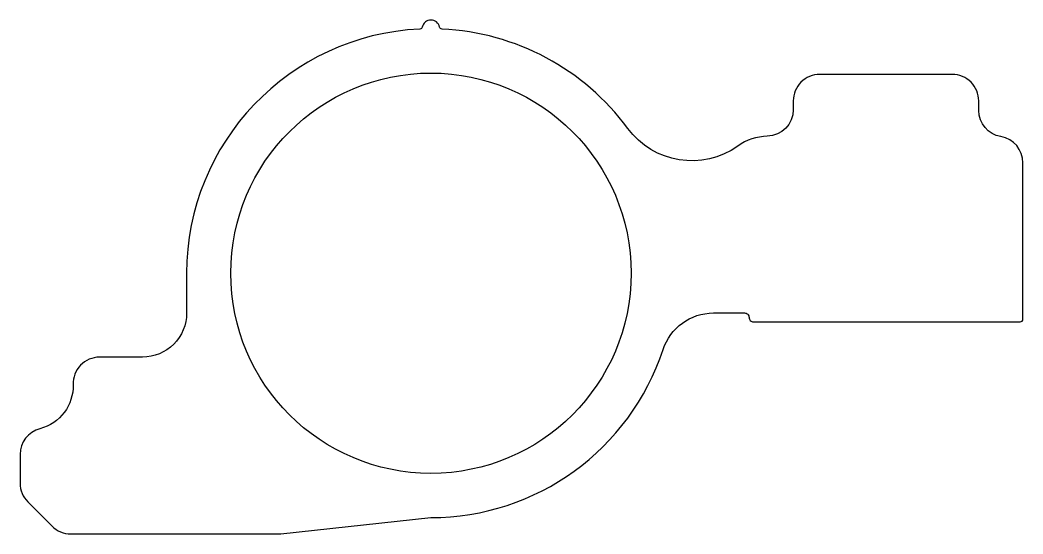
# Model space of a CAD drawing. Extents: x 478 to 592, y 167 to 225.
import ezdxf

# ---------------------------------------------------------------- set-up
doc = ezdxf.new("R2010")
doc.units = 0
doc.header["$LTSCALE"] = 15
doc.layers.get('0').update_dxf_attribs({"linetype": 'CONTINUOUS'})

msp = doc.modelspace()

# ---------------------------------------------------------------- linework, layer by layer
at = {"color": 0, "ltscale": 0.05}
msp.add_lwpolyline([(483.75, 167.14), (507.51, 167.14), (524.51, 168.99, 0.324058), (550.78, 188.01, -0.32405), (556.48, 192.14), (560.01, 192.14, -0.414214), (560.51, 191.64, 0.414214), (561.01, 191.14), (591.21, 191.14, 0.414214), (591.51, 191.44), (591.51, 209.14, 0.365977), (589.01, 212.1, -0.365977), (586.51, 215.05), (586.51, 216.14, 0.414214), (583.51, 219.14), (568.51, 219.14, 0.414214), (565.51, 216.14), (565.51, 215.14, -0.407179), (562.58, 212.14, 0.149732), (559.25, 211.03, -0.409572), (546.78, 213.03, 0.226472), (525.77, 224.26, -0.341195), (525.49, 224.5, 0.809275), (523.53, 224.5, -0.341195), (523.25, 224.26, 0.400939), (496.86, 196.64), (496.86, 192.14, -0.414214), (491.86, 187.14), (487.01, 187.14, 0.423509), (484.01, 184.04, -0.351), (480.26, 179.04, 0.342143), (478.01, 176.14), (478.01, 172.88, 0.198912), (478.89, 170.76), (481.63, 168.02, 0.198912)], format="xyb", close=True, dxfattribs=at)
msp.add_circle((524.51, 196.64), 22.65, dxfattribs=at)

doc.saveas('drawing.dxf')
